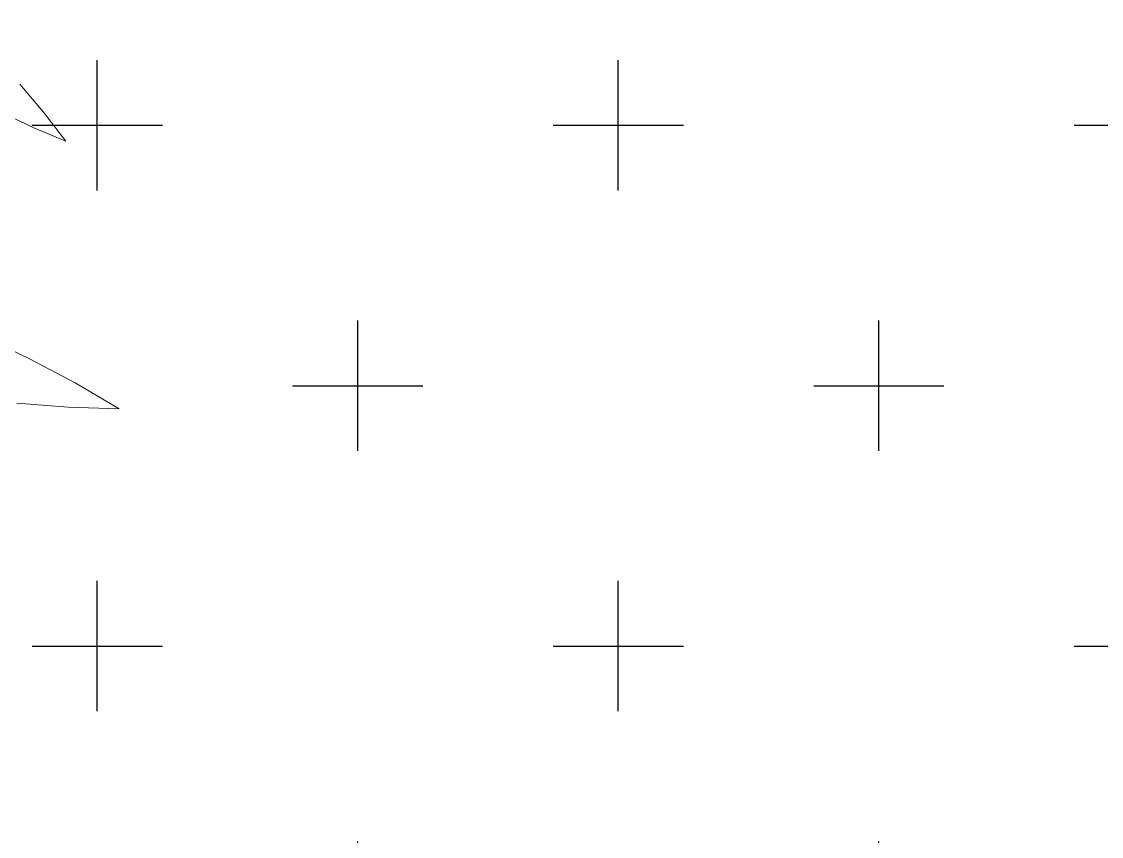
# Model space of a CAD drawing. Header units: millimetres. Extents: x 18 to 174501, y 22 to 24571.
# Drawn here: x 18596.1 to 19010.5, y 21527 to 21839.9 of the extents above; entities that cross this region are included whole.
import ezdxf

# ---------------------------------------------------------------- set-up
doc = ezdxf.new("R2010")
doc.units = ezdxf.units.MM
doc.header["$MEASUREMENT"] = 0
doc.layers.add('Edges', color=7, linetype='Continuous', lineweight=18)
doc.layers.add('tampak', color=7, linetype='Continuous')

# ---------------------------------------------------------------- blocks, each defined once
blk = doc.blocks.new('OUTDOOR')
at = {"layer": 'tampak', "transparency": 33554687}
h = blk.add_hatch(dxfattribs=at)
h.set_pattern_fill('CROSS', scale=400)
h.paths.add_polyline_path([(1833117.56, 62258.33), (1829017.56, 62258.33), (1829017.56, 55399.79), (1833117.56, 55399.79)])
blk = doc.blocks.new('BAMBOOPLAN')
at = {"layer": 'Edges'}
for p, q in [((7.438, -5.2238), (7.309, -5.0708)), ((7.39, -5.3121), (7.2215, -5.2313)), ((7.5611, -5.3833), (7.438, -5.2238)), ((7.5611, -5.3833), (7.39, -5.3121)), ((7.3626, -6.5772), (7.1073, -6.457)), ((7.6118, -6.7087), (7.3626, -6.5772)), ((7.8541, -6.8511), (7.6118, -6.7087)), ((7.5732, -6.8423), (7.2923, -6.8207)), ((7.8541, -6.8511), (7.5732, -6.8423))]:
    blk.add_line(p, q, dxfattribs=at)

msp = doc.modelspace()

# ---------------------------------------------------------------- block references
at = {"xscale": 69.97983938875464, "yscale": 69.97983938875464, "zscale": 69.97983938875464}
msp.add_blockref('BAMBOOPLAN', (18083.91, 22170.71), dxfattribs=at)
msp.add_blockref('OUTDOOR', (-1811290.76, -40075.32))

doc.saveas('drawing.dxf')
